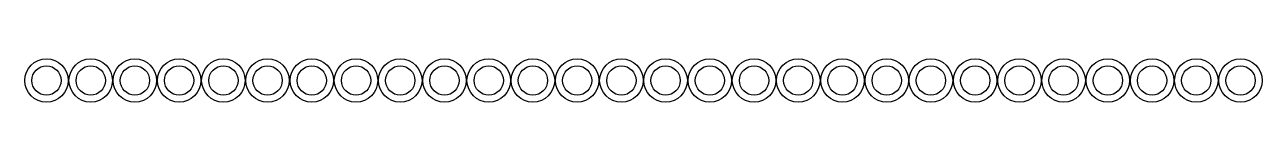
# Model space of a CAD drawing. Header units: millimetres. Extents: x 2054 to 2839, y 1475 to 1503.
import ezdxf

# ---------------------------------------------------------------- set-up
doc = ezdxf.new("R2010")
doc.units = ezdxf.units.MM

# ---------------------------------------------------------------- blocks, each defined once
blk = doc.blocks.new('*U2')
for radius in [13.8, 9.3]:
    blk.add_circle((0, 0), radius)
blk = doc.blocks.new('*U3')
at = {"color": 0, "linetype": 'ByBlock', "lineweight": -2, "transparency": 16777216}
for p in [(2067.35, 1489.21), (2095.44, 1489.21), (2123.52, 1489.21), (2151.61, 1489.21), (2179.69, 1489.21), (2207.77, 1489.21), (2235.86, 1489.21), (2263.94, 1489.21), (2292.03, 1489.21), (2320.11, 1489.21), (2348.2, 1489.21), (2376.28, 1489.21), (2404.37, 1489.21), (2432.45, 1489.21), (2460.53, 1489.21), (2488.62, 1489.21), (2516.7, 1489.21), (2544.79, 1489.21), (2572.87, 1489.21), (2600.96, 1489.21), (2629.04, 1489.21), (2657.13, 1489.21), (2685.21, 1489.21), (2713.3, 1489.21), (2741.38, 1489.21), (2769.46, 1489.21), (2797.55, 1489.21), (2825.63, 1489.21)]:
    blk.add_blockref('*U2', p, dxfattribs=at)

msp = doc.modelspace()

# ---------------------------------------------------------------- block references
msp.add_blockref('*U3', (0, 0))

doc.saveas('drawing.dxf')
